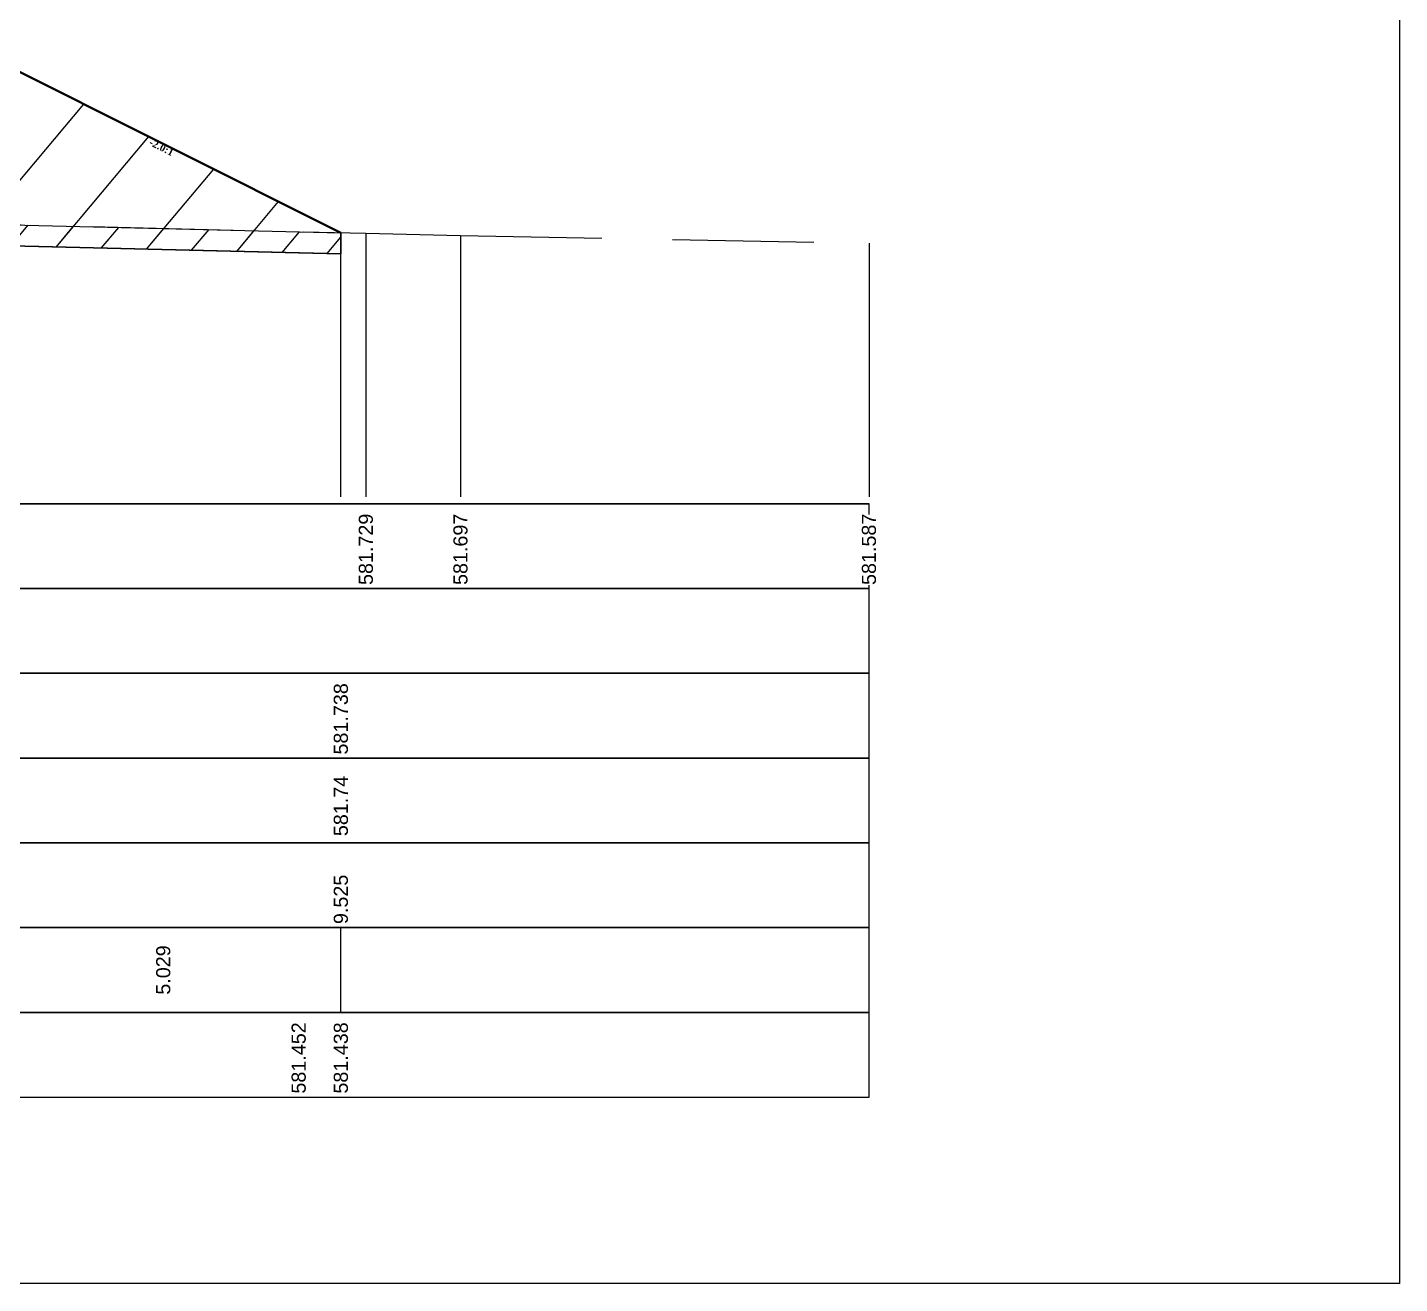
# Model space of a CAD drawing. Header units: millimetres. Extents: x 2762 to 3076, y 916 to 3305.
# Drawn here: x 3056.12 to 3075.54, y 1493.65 to 1511.43 of the extents above; entities that cross this region are included whole.
import ezdxf

# ---------------------------------------------------------------- set-up
doc = ezdxf.new("R2010")
doc.units = ezdxf.units.MM
doc.header["$LTSCALE"] = 2
doc.linetypes.add('CACHE', pattern=[9.525, 6.35, -3.175])
doc.linetypes.add('DASHED', pattern=[0.75, 0.5, -0.25])
doc.layers.add('C-ROAD-CORR', color=5, linetype='Continuous')
doc.layers.add('C-ROAD-SCTN', color=7, linetype='Continuous')
doc.styles.add('C3D_Etiquette', font='romans.shx')
doc.styles.add('C3D_Profil_Travers', font='romans.shx')

msp = doc.modelspace()

# ---------------------------------------------------------------- hatches: boundary and pattern name
at = {"linetype": 'Continuous', "lineweight": -3}
h = msp.add_hatch(dxfattribs=at)
h.set_pattern_fill('_U', color=3, angle=50, style=0, pattern_type=0)
h.set_pattern_definition([(50, (3039.9907, 1508.8404), (-0.766044, 0.64279), [])])
h.paths.add_polyline_path([(3039.991, 1508.84), (3040.171, 1509.021), (3041.671, 1509.081), (3045.133, 1510.812), (3053.13, 1511.132), (3055.526, 1511.036), (3060.555, 1508.521), (3060.555, 1508.221), (3050.883, 1508.454)])
h.paths.add_polyline_path([(3038.33, 1508.899), (3038.33, 1509.199), (3038.371, 1509.033), (3038.671, 1509.021), (3038.81, 1508.882), (3038.335, 1508.899)])
h = msp.add_hatch(dxfattribs=at)
h.set_pattern_fill('_U', color=150, scale=0.5, angle=50, style=0, pattern_type=0)
h.set_pattern_definition([(50, (3039.9907, 1508.8404), (-0.383022, 0.321394), [])])
h.paths.add_polyline_path([(3039.991, 1508.84), (3040.171, 1509.021), (3041.671, 1509.081), (3050.883, 1508.754), (3060.555, 1508.521), (3060.555, 1508.221), (3050.883, 1508.454)])
h.paths.add_polyline_path([(3038.33, 1509.199), (3038.973, 1509.177), (3041.671, 1509.081), (3040.171, 1509.021), (3039.991, 1508.84), (3038.973, 1508.877), (3038.81, 1508.882), (3038.671, 1509.021), (3038.371, 1509.033)])
h.paths.add_polyline_path([(3038.33, 1508.899), (3038.33, 1509.199), (3038.371, 1509.033), (3038.671, 1509.021), (3038.81, 1508.882), (3038.335, 1508.899)])

# ---------------------------------------------------------------- linework, layer by layer
at = {"color": 253, "linetype": 'Continuous', "lineweight": -3}
for p, q in [((3055.526, 1511.036), (3060.555, 1508.521)), ((3050.883, 1508.754), (3060.555, 1508.521)), ((3060.555, 1508.521), (3060.555, 1508.221)), ((3060.555, 1508.521), (3060.555, 1508.221)), ((3060.555, 1508.221), (3050.883, 1508.454)), ((3060.555, 1508.221), (3050.883, 1508.454))]:
    msp.add_line(p, q, dxfattribs=at)
at = {"color": 105, "linetype": 'DASHED', "lineweight": -3, "ltscale": 2}
for p, q in [((3051.03, 1508.751), (3060.909, 1508.513)), ((3060.909, 1508.513), (3062.248, 1508.481)), ((3062.248, 1508.481), (3068.03, 1508.371))]:
    msp.add_line(p, q, dxfattribs=at)
at = {"color": 8, "linetype": 'CACHE', "lineweight": -3}
msp.add_line((3060.555, 1504.784), (3060.555, 1508.521), dxfattribs=at)
at = {"color": 98, "linetype": 'CACHE', "lineweight": -3}
for p, q in [((3060.909, 1508.513), (3060.909, 1504.784)), ((3062.248, 1508.481), (3062.248, 1504.784)), ((3068.03, 1508.371), (3068.03, 1504.784))]:
    msp.add_line(p, q, dxfattribs=at)
at = {"color": 6, "linetype": 'Continuous', "lineweight": -3}
for p, q in [((3051.03, 1508.451), (3059.958, 1508.236)), ((3059.958, 1508.236), (3060.555, 1508.221))]:
    msp.add_line(p, q, dxfattribs=at)
at = {"color": 7, "linetype": 'Continuous', "lineweight": -3}
for p, q in [((3034.029, 1504.684), (3068.031, 1504.684)), ((3060.555, 1497.484), (3060.555, 1498.684))]:
    msp.add_line(p, q, dxfattribs=at)
for points in [[(3034.029, 1503.484), (3068.031, 1503.484), (3068.031, 1504.684), (3034.029, 1504.684)], [(3034.029, 1502.284), (3068.031, 1502.284), (3068.031, 1503.484), (3034.029, 1503.484)], [(3034.029, 1501.084), (3068.031, 1501.084), (3068.031, 1502.284), (3034.029, 1502.284)], [(3034.029, 1499.884), (3068.031, 1499.884), (3068.031, 1501.084), (3034.029, 1501.084)], [(3034.029, 1498.684), (3068.031, 1498.684), (3068.031, 1499.884), (3034.029, 1499.884)], [(3034.029, 1497.484), (3068.031, 1497.484), (3068.031, 1498.684), (3034.029, 1498.684)], [(3034.029, 1496.284), (3068.031, 1496.284), (3068.031, 1497.484), (3034.029, 1497.484)]]:
    msp.add_3dface(points, dxfattribs=at)
at = {"layer": 'C-ROAD-CORR', "color": 1, "linetype": 'Continuous', "lineweight": 40}
msp.add_line((3055.526, 1511.036), (3060.555, 1508.521), dxfattribs=at)
at = {"layer": 'C-ROAD-SCTN', "color": 154, "linetype": 'Continuous', "lineweight": -3}
msp.add_line((3055.526, 1511.036), (3060.555, 1508.521), dxfattribs=at)
at = {"layer": 'C-ROAD-SCTN', "color": 1, "linetype": 'Continuous', "lineweight": -3}
msp.add_line((3055.526, 1511.036), (3060.555, 1508.521), dxfattribs=at)

# ---------------------------------------------------------------- texts
at = {"color": 7, "linetype": 'Continuous', "lineweight": -3, "insert": (3058.039, 1509.775), "char_height": 0.1, "width": 0.34598, "attachment_point": 2, "rotation": 333.4349, "style": 'C3D_Etiquette'}
msp.add_mtext('{\\fTimes New Roman|b1|i0|c0|p18;-2.0:1}', dxfattribs=at)
at = {"color": 7, "linetype": 'Continuous', "lineweight": -3, "char_height": 0.2, "rotation": 90, "style": 'C3D_Profil_Travers'}
for s, insert, attachment_point in [('{\\fArial|b0|i0|c0|p34;581.74}', (3060.555, 1499.979), 4), ('{\\fArial|b0|i0|c0|p34;5.029}', (3058.041, 1498.084), 5)]:
    msp.add_mtext(s, dxfattribs=dict(at, insert=insert, attachment_point=attachment_point))

# ---------------------------------------------------------------- next in the draw order: texts
at = {"color": 7, "linetype": 'Continuous', "lineweight": -3, "char_height": 0.2, "attachment_point": 4, "rotation": 90, "style": 'C3D_Profil_Travers', "bg_fill": 3, "box_fill_scale": 1.000375, "bg_fill_color": 256, "bg_fill_true_color": 13158600, "bg_fill_transparency": 0}
for s, insert, width in [('{\\fArial|b0|i0|c0|p34;581.729}', (3060.909, 1503.534), 0.99595), ('{\\fArial|b0|i0|c0|p34;581.697}', (3062.248, 1503.534), 0.99553), ('{\\fArial|b0|i0|c0|p34;581.587}', (3068.03, 1503.534), 0.99553), ('{\\fArial|b0|i0|c0|p34;581.738}', (3060.555, 1501.134), 0.99595), ('{\\fArial|b0|i0|c0|p34;\\C256;9.525}', (3060.555, 1498.734), 0.68316), ('{\\fArial|b0|i0|c0|p34;581.452}', (3059.958, 1496.334), 0.99347), ('{\\fArial|b0|i0|c0|p34;581.438}', (3060.555, 1496.334), 0.99595)]:
    msp.add_mtext(s, dxfattribs=dict(at, insert=insert, width=width))

# ---------------------------------------------------------------- next in the draw order: linework, layer by layer
msp.add_lwpolyline([(3026.54, 1523.145), (3075.54, 1523.145), (3075.54, 1493.645), (3026.54, 1493.645)], close=True)

doc.saveas('drawing.dxf')
